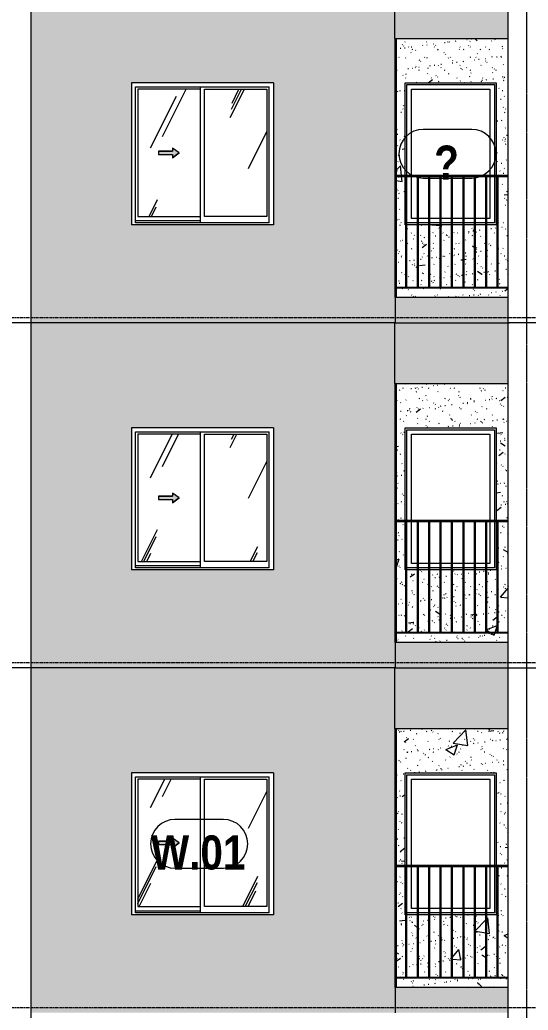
# Model space of a CAD drawing. Header units: millimetres. Extents: x -134153 to 99383, y -5233 to 35400.
# Drawn here: x -65953 to -60940, y 15775 to 25535 of the extents above; entities that cross this region are included whole.
import ezdxf

# ---------------------------------------------------------------- set-up
doc = ezdxf.new("R2010")
doc.units = ezdxf.units.MM
for name, pattern in [('1 NÉT CALL OUT', [6, 3, -3]), ('Centre', [31.75, 6.35, -4.7625, 15.875, -4.7625]), ('Grid Line', [22.225, 12.7, -3.175, 3.175, -3.175])]:
    doc.linetypes.add(name, pattern=pattern)
for name, color, linetype, lineweight in [('0-1', 7, 'Continuous', 5), ('A-DETL-GENF', 92, 'Continuous', 9), ('A-DETL-GENF-1', 92, '1 NÉT CALL OUT', 9), ('A-FLOR-HRAL-1', 253, 'Continuous', 9), ('A-FLOR-LEVL-2', 51, 'Centre', 9), ('A-GLAZ', 151, 'Continuous', 9), ('A-GLAZ-1', 253, 'Continuous', 9), ('A-GLAZ-2', 7, 'Continuous', 9), ('A-GLAZ-3', 7, '1 NÉT CALL OUT', 9), ('A-GLAZ-IDEN', 152, 'Continuous', 9), ('A-WALL', 113, 'Continuous', 9), ('A-WALL-PATT-1', 9, 'Continuous', 9), ('A-WALL-PATT-2', 111, 'Continuous', 5), ('I-WALL', 2, 'Continuous', 9), ('I-WALL-1', 7, 'Continuous', 9), ('S-GRID-1', 1, 'Grid Line', 9)]:
    doc.layers.add(name, color=color, linetype=linetype, lineweight=lineweight)
doc.styles.add('Arial_B_1', font='arialbd_0.ttf', dxfattribs={"width": 0.85, "height": 336})
pattern_1 = [(50, (-81864.4, 1200), (1165.978, -102.01), [121.92, -1341.12]), (355, (-81864.4, 1200), (-225.554, 1222.763), [97.536, -1072.896]), (100.451, (-81767.3, 1191.5), (940.433, 1120.746), [103.616, -1139.776]), (46.184, (-81864.4, 1525.1), (1734.906, -269.074), [182.88, -2011.68]), (96.636, (-81719.9, 1502.7), (1519.38, 1583.54), [155.42, -1709.665]), (351.184, (-81864.4, 1525.1), (1519.39, 1583.52), [146.3, -1609.34]), (21, (-81701.9, 1443.8), (970.332, -654.498), [121.92, -1341.12]), (326, (-81701.9, 1443.8), (395.533, 1178.804), [97.536, -1072.896]), (71.451, (-81621, 1389.3), (1365.87, 524.296), [103.616, -1139.776]), (37.5, (-81864.44, 1200), (19.767, 541.1527), [53.645, -1006.246, 53.645, -1035.507, -1076.96]), (37.5, (-81864.44, 1200), (19.767, 541.1527), [-2149.043, 53.645, -1023.315]), (7.5, (-81864.44, 1200), (427.646, 641.156), [53.645, -567.334, 53.645, -981.862, -410.464]), (7.5, (-81864.44, 1200), (427.646, 641.156), [-1656.486, 53.645, -356.82]), (327.5, (-82226.95, 1200), (867.782, -36.665), [53.645, -352.755, 53.645, -1214.323, -1682.496]), (327.5, (-82226.95, 1200), (867.782, -36.665), [-1674.368, 53.645, -1628.85]), (317.5, (-82389.5, 1200), (948.028, 162.73), [53.645, -474.675, 53.645, -788.416, -1194.816]), (317.5, (-82389.5, 1200), (948.028, 162.73), [-1370.38, 53.645, -1141.17])]
pattern_2 = [(37.5, (-81864.44, 1200), (-5.1206, 156.61216), [5.364, -118.181, 5.364, -132.812, -132.08]), (37.5, (-81864.44, 1200), (-5.1206, 156.61216), [-261.722, 5.364, -126.716]), (7.5, (-81864.44, 1200), (143.847, 229.3842), [5.364, -61.285, 5.364, -105.989, -42.672]), (7.5, (-81864.44, 1200), (143.847, 229.3842), [-178.003, 5.364, -37.308]), (327.5, (-81964.42, 1200), (253.1176, 0.4601), [5.364, -35.276, 5.364, -140.94, -191.008]), (327.5, (-81964.42, 1200), (253.1176, 0.4601), [-186.944, 5.364, -185.644]), (317.5, (-81964.42, 1200), (244.3381, 71.3376), [5.364, -14.956, 5.364, -90.546, -109.728]), (317.5, (-81964.42, 1200), (244.3381, 71.3376), [-116.23, 5.364, -104.364])]
pattern_3 = [(63.435, (-79954.8, 1311.3), (-0.002, 1625.6), [567.96, -3066.99]), (63.435, (-81580.4, 1311.3), (-0.002, 1625.6), [567.96, -3066.99]), (63.435, (-79176.65, 1625.35), (-0.002, 1625.6), [567.96, -3066.99]), (63.435, (-80802.25, 1625.35), (-0.002, 1625.6), [567.96, -3066.99]), (63.435, (-79294.4, 1514.5), (-0.002, 1625.6), [567.96, -3066.99]), (63.435, (-80920, 1514.5), (-0.002, 1625.6), [567.96, -3066.99]), (63.435, (-79414.5, 2149.4), (-0.002, 1625.6), [276.055, -3358.9]), (63.435, (-81040.1, 2149.4), (-0.002, 1625.6), [276.055, -3358.9]), (63.435, (-79493, 2051.15), (-0.002, 1625.6), [567.96, -3066.99]), (63.435, (-81118.6, 2051.15), (-0.002, 1625.6), [567.96, -3066.99]), (63.435, (-79479.15, 2121.7), (-0.002, 1625.6), [567.96, -3066.99]), (63.435, (-81104.76, 2121.7), (-0.002, 1625.6), [567.96, -3066.99]), (63.435, (-80135, 1812.2), (-0.002, 1625.6), [567.96, -3066.99]), (63.435, (-81760.6, 1812.2), (-0.002, 1625.6), [567.96, -3066.99]), (63.435, (-80121.15, 1895.35), (-0.002, 1625.6), [567.96, -3066.99]), (63.435, (-81746.75, 1895.35), (-0.002, 1625.6), [567.96, -3066.99]), (63.435, (-80117.4, 1955.3), (-0.002, 1625.6), [567.96, -3066.99]), (63.435, (-81743, 1955.3), (-0.002, 1625.6), [567.96, -3066.99])]

# ---------------------------------------------------------------- blocks, each defined once
blk = doc.blocks.new('M_Fixed - 900 x 1400-901191-TKCS_MẶT ĐỨNG HƯỚNG BẮC')
at = {"layer": 'A-GLAZ-2'}
for p, q in [((-62135.6, 7896), (-61273.6, 7896)), ((-62135.6, 7000), (-62135.6, 7896)), ((-62091.6, 7852), (-61317.6, 7852)), ((-62091.6, 7000), (-62091.6, 7852)), ((-61317.6, 7852), (-61317.6, 7000)), ((-61273.6, 7896), (-61273.6, 7000)), ((-62091.6, 6578), (-62091.6, 6990)), ((-61317.6, 6990), (-61317.6, 6578)), ((-61273.6, 6990), (-61273.6, 6534)), ((-62032.6, 6578), (-62091.6, 6578)), ((-61920.1, 6578), (-62022.6, 6578)), ((-61807.6, 6578), (-61910.1, 6578)), ((-61695.1, 6578), (-61797.6, 6578)), ((-61582.6, 6578), (-61685.1, 6578)), ((-61470.1, 6578), (-61572.6, 6578)), ((-61357.6, 6578), (-61460.1, 6578)), ((-61317.6, 6578), (-61347.6, 6578)), ((-62032.6, 6534), (-62135.1, 6534)), ((-61920.1, 6534), (-62022.6, 6534)), ((-61807.6, 6534), (-61910.1, 6534)), ((-61695.1, 6534), (-61797.6, 6534)), ((-61582.6, 6534), (-61685.1, 6534)), ((-61470.1, 6534), (-61572.6, 6534)), ((-61357.6, 6534), (-61460.1, 6534)), ((-61273.6, 6534), (-61347.6, 6534))]:
    blk.add_line(p, q, dxfattribs=at)
blk = doc.blocks.new('Railing - 10mm-901206-TKCS_MẶT ĐỨNG HƯỚNG BẮC')
at = {"layer": 'A-FLOR-HRAL-1'}
for p, q in [((-62145.064287, 5900), (-62145.064287, 6990)), ((-62135.064287, 5900), (-62135.064287, 6990))]:
    blk.add_line(p, q, dxfattribs=at)
blk = doc.blocks.new('Railing - 50 x 10mm-901205-TKCS_MẶT ĐỨNG HƯỚNG BẮC')
at = {"layer": 'A-FLOR-HRAL-1'}
for p in [(-62252.564287, 6990), (-62247.564287, 5800)]:
    blk.add_line(p, (-62247.564287, 6990), dxfattribs=at)
blk = doc.blocks.new('Railing - Railing-883269-TKCS_MẶT ĐỨNG HƯỚNG BẮC')
at = {"layer": 'A-FLOR-HRAL-1'}
for p, q in [((-62252.564287, 5900), (-61137.564287, 5900)), ((-61137.564287, 5890), (-62252.564287, 5890))]:
    blk.add_line(p, q, dxfattribs=at)
for name, p in [('Railing - 50 x 10mm-901205-TKCS_MẶT ĐỨNG HƯỚNG BẮC', (0, 0)), ('Railing - 10mm-901206-TKCS_MẶT ĐỨNG HƯỚNG BẮC', (0, 0)), ('Railing - 10mm-901206-TKCS_MẶT ĐỨNG HƯỚNG BẮC', (112.5, 0)), ('Railing - 10mm-901206-TKCS_MẶT ĐỨNG HƯỚNG BẮC', (225, 0)), ('Railing - 10mm-901206-TKCS_MẶT ĐỨNG HƯỚNG BẮC', (337.5, 0)), ('Railing - 10mm-901206-TKCS_MẶT ĐỨNG HƯỚNG BẮC', (450, 0)), ('Railing - 10mm-901206-TKCS_MẶT ĐỨNG HƯỚNG BẮC', (562.5, 0)), ('Railing - 10mm-901206-TKCS_MẶT ĐỨNG HƯỚNG BẮC', (675, 0)), ('Railing - 10mm-901206-TKCS_MẶT ĐỨNG HƯỚNG BẮC', (787.5, 0)), ('Railing - 10mm-901206-TKCS_MẶT ĐỨNG HƯỚNG BẮC', (900, 0))]:
    blk.add_blockref(name, p)
blk = doc.blocks.new('Top Rail Type - Top Rail_Internal_-883270-TKCS_MẶT ĐỨNG HƯỚNG BẮC')
at = {"layer": 'A-FLOR-HRAL-1'}
for p, q in [((-61137.564287, 7000), (-62252.564287, 7000)), ((-62252.564287, 6990), (-61137.564287, 6990))]:
    blk.add_line(p, q, dxfattribs=at)
blk = doc.blocks.new('NCV_TKTC_TANG 6 - 8_rvt-1-TKCS_MẶT ĐỨNG HƯỚNG BẮC')
at = {"layer": 'A-WALL-PATT-1'}
h = blk.add_hatch(dxfattribs=at)
h.set_pattern_fill('FP_2', color=256, style=0, pattern_type=2)
h.set_pattern_definition(pattern_1)
h.paths.add_polyline_path([(-62242.6, 22800), (-61137.6, 22800), (-61137.6, 22890), (-62242.6, 22890)])
h.paths.add_polyline_path([(-61910.1, 22900), (-61807.6, 22900), (-61807.6, 23515), (-61910.1, 23515), (-61910.1, 23076.6)])
h.paths.add_polyline_path([(-61797.6, 22900), (-61695.1, 22900), (-61695.1, 23515), (-61797.6, 23515), (-61797.6, 23076.6)])
h.paths.add_polyline_path([(-61685.1, 22900), (-61582.6, 22900), (-61582.6, 23515), (-61685.1, 23515), (-61685.1, 23076.6)])
h.paths.add_polyline_path([(-61572.6, 22900), (-61470.1, 22900), (-61470.1, 23515), (-61572.6, 23515), (-61572.6, 23054)])
h.paths.add_polyline_path([(-61460.1, 22900), (-61357.6, 22900), (-61357.6, 23515), (-61460.1, 23515), (-61460.1, 22964.9)])
h.paths.add_polyline_path([(-62145.1, 22900), (-62145.1, 23515), (-62154.6, 23515), (-62154.6, 23990), (-62242.6, 23990), (-62242.6, 22900)])
h.paths.add_polyline_path([(-62135.1, 22900), (-62032.6, 22900), (-62032.6, 23515), (-62135.1, 23515), (-62135.1, 23076.6)])
h.paths.add_polyline_path([(-62022.6, 22900), (-61920.1, 22900), (-61920.1, 23515), (-62022.6, 23515), (-62022.6, 23076.6)])
h.paths.add_polyline_path([(-61347.6, 22900), (-61245.1, 22900), (-61245.1, 23990), (-61254.6, 23990), (-61254.6, 23515), (-61347.6, 23515), (-61347.6, 23076.6)])
h.paths.add_polyline_path([(-61235.1, 22900), (-61137.6, 22900), (-61137.6, 23990), (-61235.1, 23990), (-61235.1, 23076.6)])
h.paths.add_polyline_path([(-62242.6, 24000), (-62154.6, 24000), (-62154.6, 24915), (-61254.6, 24915), (-61254.6, 24000), (-61137.6, 24000), (-61137.6, 25350), (-62242.6, 25350), (-62242.6, 24506.7)])
h = blk.add_hatch(dxfattribs=at)
h.set_pattern_fill('FP_3', color=256, style=0, pattern_type=2)
h.set_pattern_definition(pattern_2)
h.paths.add_polyline_path([(-62242.6, 22800), (-61137.6, 22800), (-61137.6, 22890), (-62242.6, 22890)])
h.paths.add_polyline_path([(-61910.1, 22900), (-61807.6, 22900), (-61807.6, 23515), (-61910.1, 23515), (-61910.1, 23076.6)])
h.paths.add_polyline_path([(-61797.6, 22900), (-61695.1, 22900), (-61695.1, 23515), (-61797.6, 23515), (-61797.6, 23076.6)])
h.paths.add_polyline_path([(-61685.1, 22900), (-61582.6, 22900), (-61582.6, 23515), (-61685.1, 23515), (-61685.1, 23076.6)])
h.paths.add_polyline_path([(-61572.6, 22900), (-61470.1, 22900), (-61470.1, 23515), (-61572.6, 23515), (-61572.6, 23054)])
h.paths.add_polyline_path([(-61460.1, 22900), (-61357.6, 22900), (-61357.6, 23515), (-61460.1, 23515), (-61460.1, 22964.9)])
h.paths.add_polyline_path([(-62145.1, 22900), (-62145.1, 23515), (-62154.6, 23515), (-62154.6, 23990), (-62242.6, 23990), (-62242.6, 22900)])
h.paths.add_polyline_path([(-62135.1, 22900), (-62032.6, 22900), (-62032.6, 23515), (-62135.1, 23515), (-62135.1, 23076.6)])
h.paths.add_polyline_path([(-62022.6, 22900), (-61920.1, 22900), (-61920.1, 23515), (-62022.6, 23515), (-62022.6, 23076.6)])
h.paths.add_polyline_path([(-61347.6, 22900), (-61245.1, 22900), (-61245.1, 23990), (-61254.6, 23990), (-61254.6, 23515), (-61347.6, 23515), (-61347.6, 23076.6)])
h.paths.add_polyline_path([(-61235.1, 22900), (-61137.6, 22900), (-61137.6, 23990), (-61235.1, 23990), (-61235.1, 23076.6)])
h.paths.add_polyline_path([(-62242.6, 24000), (-62154.6, 24000), (-62154.6, 24915), (-61254.6, 24915), (-61254.6, 24000), (-61137.6, 24000), (-61137.6, 25350), (-62242.6, 25350), (-62242.6, 24506.7)])
at = {"layer": 'I-WALL-1'}
for p, q in [((-62242.6, 25350), (-62242.6, 24000)), ((-62154.6, 24000), (-62154.6, 24915)), ((-62154.6, 24915), (-61254.6, 24915)), ((-61254.6, 24915), (-61254.6, 24000)), ((-62242.6, 23990), (-62242.6, 22900)), ((-62154.6, 23515), (-62154.6, 23990)), ((-61254.6, 23990), (-61254.6, 23515)), ((-62145.1, 23515), (-62154.6, 23515)), ((-62032.6, 23515), (-62135.1, 23515)), ((-61920.1, 23515), (-62022.6, 23515)), ((-61807.6, 23515), (-61910.1, 23515)), ((-61695.1, 23515), (-61797.6, 23515)), ((-61582.6, 23515), (-61685.1, 23515)), ((-61470.1, 23515), (-61572.6, 23515)), ((-61357.6, 23515), (-61460.1, 23515)), ((-61254.6, 23515), (-61347.6, 23515)), ((-62242.6, 22890), (-62242.6, 22800))]:
    blk.add_line(p, q, dxfattribs=at)
at = {"layer": 'A-FLOR-HRAL-1'}
for name in ['Top Rail Type - Top Rail_Internal_-883270-TKCS_MẶT ĐỨNG HƯỚNG BẮC', 'Railing - Railing-883269-TKCS_MẶT ĐỨNG HƯỚNG BẮC']:
    blk.add_blockref(name, (0, 17000), dxfattribs=at)
at = {"layer": 'A-GLAZ-1'}
blk.add_blockref('M_Fixed - 900 x 1400-901191-TKCS_MẶT ĐỨNG HƯỚNG BẮC', (0, 17000), dxfattribs=at)
blk = doc.blocks.new('NCV_TKTC_TANG 6 - 8_rvt-3-TKCS_MẶT ĐỨNG HƯỚNG BẮC')
at = {"layer": 'A-WALL-PATT-1'}
h = blk.add_hatch(dxfattribs=at)
h.set_pattern_fill('FP_2', color=256, style=0, pattern_type=2)
h.set_pattern_definition(pattern_1)
h.paths.add_polyline_path([(-61251.9, 19400), (-61137.6, 19400), (-61137.6, 19490), (-62242.6, 19490), (-62242.6, 19400), (-61550.7, 19400)])
h.paths.add_polyline_path([(-61695.1, 19500), (-61695.1, 20115), (-61797.6, 20115), (-61797.6, 19500)])
h.paths.add_polyline_path([(-61807.6, 19500), (-61807.6, 20115), (-61910.1, 20115), (-61910.1, 19500)])
h.paths.add_polyline_path([(-61572.6, 19500), (-61470.1, 19500), (-61470.1, 20115), (-61572.6, 20115), (-61572.6, 19654)])
h.paths.add_polyline_path([(-61920.1, 19500), (-61920.1, 20115), (-62022.6, 20115), (-62022.6, 19500)])
h.paths.add_polyline_path([(-62032.6, 19500), (-62032.6, 20115), (-62135.1, 20115), (-62135.1, 19500)])
h.paths.add_polyline_path([(-61460.1, 19500), (-61357.6, 19500), (-61357.6, 20115), (-61460.1, 20115), (-61460.1, 19564.9)])
h.paths.add_polyline_path([(-61582.6, 19500), (-61582.6, 20115), (-61685.1, 20115), (-61685.1, 19500)])
h.paths.add_polyline_path([(-62145.1, 19500), (-62145.1, 20115), (-62154.6, 20115), (-62154.6, 20590), (-62242.6, 20590), (-62242.6, 19500)])
h.paths.add_polyline_path([(-61347.6, 19500), (-61245.1, 19500), (-61245.1, 20590), (-61254.6, 20590), (-61254.6, 20115), (-61347.6, 20115), (-61347.6, 19764.6)])
h.paths.add_polyline_path([(-61235.1, 19500), (-61137.6, 19500), (-61137.6, 20590), (-61235.1, 20590), (-61235.1, 19764.6)])
h.paths.add_polyline_path([(-61177, 20600), (-61137.6, 20600), (-61137.6, 21950), (-62242.6, 21950), (-62242.6, 20600), (-62154.6, 20600), (-62154.6, 21515), (-61254.6, 21515), (-61254.6, 20600)])
h = blk.add_hatch(dxfattribs=at)
h.set_pattern_fill('FP_3', color=256, style=0, pattern_type=2)
h.set_pattern_definition(pattern_2)
h.paths.add_polyline_path([(-61251.9, 19400), (-61137.6, 19400), (-61137.6, 19490), (-62242.6, 19490), (-62242.6, 19400), (-61550.7, 19400)])
h.paths.add_polyline_path([(-61695.1, 19500), (-61695.1, 20115), (-61797.6, 20115), (-61797.6, 19500)])
h.paths.add_polyline_path([(-61807.6, 19500), (-61807.6, 20115), (-61910.1, 20115), (-61910.1, 19500)])
h.paths.add_polyline_path([(-61572.6, 19500), (-61470.1, 19500), (-61470.1, 20115), (-61572.6, 20115), (-61572.6, 19654)])
h.paths.add_polyline_path([(-61920.1, 19500), (-61920.1, 20115), (-62022.6, 20115), (-62022.6, 19500)])
h.paths.add_polyline_path([(-62032.6, 19500), (-62032.6, 20115), (-62135.1, 20115), (-62135.1, 19500)])
h.paths.add_polyline_path([(-61460.1, 19500), (-61357.6, 19500), (-61357.6, 20115), (-61460.1, 20115), (-61460.1, 19564.9)])
h.paths.add_polyline_path([(-61582.6, 19500), (-61582.6, 20115), (-61685.1, 20115), (-61685.1, 19500)])
h.paths.add_polyline_path([(-62145.1, 19500), (-62145.1, 20115), (-62154.6, 20115), (-62154.6, 20590), (-62242.6, 20590), (-62242.6, 19500)])
h.paths.add_polyline_path([(-61347.6, 19500), (-61245.1, 19500), (-61245.1, 20590), (-61254.6, 20590), (-61254.6, 20115), (-61347.6, 20115), (-61347.6, 19764.6)])
h.paths.add_polyline_path([(-61235.1, 19500), (-61137.6, 19500), (-61137.6, 20590), (-61235.1, 20590), (-61235.1, 19764.6)])
h.paths.add_polyline_path([(-61177, 20600), (-61137.6, 20600), (-61137.6, 21950), (-62242.6, 21950), (-62242.6, 20600), (-62154.6, 20600), (-62154.6, 21515), (-61254.6, 21515), (-61254.6, 20600)])
at = {"layer": 'I-WALL-1'}
for p, q in [((-62242.6, 21950), (-62242.6, 20600)), ((-62154.6, 20600), (-62154.6, 21515)), ((-62154.6, 21515), (-61254.6, 21515)), ((-61254.6, 21515), (-61254.6, 20600)), ((-62242.6, 20590), (-62242.6, 19500)), ((-62154.6, 20115), (-62154.6, 20590)), ((-61254.6, 20590), (-61254.6, 20115)), ((-62145.1, 20115), (-62154.6, 20115)), ((-62032.6, 20115), (-62135.1, 20115)), ((-61920.1, 20115), (-62022.6, 20115)), ((-61807.6, 20115), (-61910.1, 20115)), ((-61695.1, 20115), (-61797.6, 20115)), ((-61582.6, 20115), (-61685.1, 20115)), ((-61470.1, 20115), (-61572.6, 20115)), ((-61357.6, 20115), (-61460.1, 20115)), ((-61254.6, 20115), (-61347.6, 20115)), ((-62242.6, 19490), (-62242.6, 19400))]:
    blk.add_line(p, q, dxfattribs=at)
at = {"layer": 'A-FLOR-HRAL-1'}
for name in ['Top Rail Type - Top Rail_Internal_-883270-TKCS_MẶT ĐỨNG HƯỚNG BẮC', 'Railing - Railing-883269-TKCS_MẶT ĐỨNG HƯỚNG BẮC']:
    blk.add_blockref(name, (0, 13600), dxfattribs=at)
at = {"layer": 'A-GLAZ-1'}
blk.add_blockref('M_Fixed - 900 x 1400-901191-TKCS_MẶT ĐỨNG HƯỚNG BẮC', (0, 13600), dxfattribs=at)
blk = doc.blocks.new('Railing - Railing-991078-TKCS_MẶT ĐỨNG HƯỚNG BẮC')
at = {"layer": 'A-FLOR-HRAL-1'}
for p, q in [((-62252.564287, 16100), (-61137.564287, 16100)), ((-61137.564287, 16090), (-62252.564287, 16090))]:
    blk.add_line(p, q, dxfattribs=at)
for name, p in [('Railing - 50 x 10mm-901205-TKCS_MẶT ĐỨNG HƯỚNG BẮC', (0, 10200)), ('Railing - 10mm-901206-TKCS_MẶT ĐỨNG HƯỚNG BẮC', (0, 10200)), ('Railing - 10mm-901206-TKCS_MẶT ĐỨNG HƯỚNG BẮC', (112.5, 10200)), ('Railing - 10mm-901206-TKCS_MẶT ĐỨNG HƯỚNG BẮC', (225, 10200)), ('Railing - 10mm-901206-TKCS_MẶT ĐỨNG HƯỚNG BẮC', (337.5, 10200)), ('Railing - 10mm-901206-TKCS_MẶT ĐỨNG HƯỚNG BẮC', (450, 10200)), ('Railing - 10mm-901206-TKCS_MẶT ĐỨNG HƯỚNG BẮC', (562.5, 10200)), ('Railing - 10mm-901206-TKCS_MẶT ĐỨNG HƯỚNG BẮC', (675, 10200)), ('Railing - 10mm-901206-TKCS_MẶT ĐỨNG HƯỚNG BẮC', (787.5, 10200)), ('Railing - 10mm-901206-TKCS_MẶT ĐỨNG HƯỚNG BẮC', (900, 10200))]:
    blk.add_blockref(name, p)
blk = doc.blocks.new('Top Rail Type - Top Rail_Internal_-991079-TKCS_MẶT ĐỨNG HƯỚNG BẮC')
at = {"layer": 'A-FLOR-HRAL-1'}
for p, q in [((-61137.564287, 17200), (-62252.564287, 17200)), ((-62252.564287, 17190), (-61137.564287, 17190))]:
    blk.add_line(p, q, dxfattribs=at)
blk = doc.blocks.new('NCV_TKTC_TANG 5_rvt-1-TKCS_MẶT ĐỨNG HƯỚNG BẮC')
at = {"layer": 'A-WALL-PATT-1'}
h = blk.add_hatch(dxfattribs=at)
h.set_pattern_fill('FP_2', color=256, style=0, pattern_type=2)
h.set_pattern_definition(pattern_1)
h.paths.add_polyline_path([(-62242.6, 16000), (-61137.6, 16000), (-61137.6, 16090), (-62242.6, 16090)])
h.paths.add_polyline_path([(-61910.1, 16100), (-61807.6, 16100), (-61807.6, 16715), (-61910.1, 16715), (-61910.1, 16452.7)])
h.paths.add_polyline_path([(-61797.6, 16100), (-61695.1, 16100), (-61695.1, 16715), (-61797.6, 16715), (-61797.6, 16432.2)])
h.paths.add_polyline_path([(-62022.6, 16100), (-61920.1, 16100), (-61920.1, 16715), (-62022.6, 16715), (-62022.6, 16452.7)])
h.paths.add_polyline_path([(-62242.6, 16100), (-62145.1, 16100), (-62145.1, 16715), (-62154.6, 16715), (-62154.6, 17190), (-62242.6, 17190), (-62242.6, 16452.7)])
h.paths.add_polyline_path([(-62032.6, 16100), (-62032.6, 16715), (-62135.1, 16715), (-62135.1, 16100)])
h.paths.add_polyline_path([(-61685.1, 16100), (-61582.6, 16100), (-61582.6, 16715), (-61685.1, 16715), (-61685.1, 16343.1)])
h.paths.add_polyline_path([(-61572.6, 16100), (-61470.1, 16100), (-61470.1, 16715), (-61572.6, 16715), (-61572.6, 16254)])
h.paths.add_polyline_path([(-61460.1, 16100), (-61357.6, 16100), (-61357.6, 16715), (-61460.1, 16715), (-61460.1, 16164.9)])
h.paths.add_polyline_path([(-61137.6, 16100), (-61137.6, 17190), (-61235.1, 17190), (-61235.1, 16100)])
h.paths.add_polyline_path([(-61347.6, 16100), (-61245.1, 16100), (-61245.1, 17190), (-61254.6, 17190), (-61254.6, 16715), (-61347.6, 16715), (-61347.6, 16452.7)])
h.paths.add_polyline_path([(-62154.6, 17200), (-62154.6, 18115), (-61254.6, 18115), (-61254.6, 17200), (-61137.6, 17200), (-61137.6, 18550), (-62242.6, 18550), (-62242.6, 17200)])
h = blk.add_hatch(dxfattribs=at)
h.set_pattern_fill('FP_3', color=256, style=0, pattern_type=2)
h.set_pattern_definition(pattern_2)
h.paths.add_polyline_path([(-62242.6, 16000), (-61137.6, 16000), (-61137.6, 16090), (-62242.6, 16090)])
h.paths.add_polyline_path([(-61910.1, 16100), (-61807.6, 16100), (-61807.6, 16715), (-61910.1, 16715), (-61910.1, 16452.7)])
h.paths.add_polyline_path([(-61797.6, 16100), (-61695.1, 16100), (-61695.1, 16715), (-61797.6, 16715), (-61797.6, 16432.2)])
h.paths.add_polyline_path([(-62022.6, 16100), (-61920.1, 16100), (-61920.1, 16715), (-62022.6, 16715), (-62022.6, 16452.7)])
h.paths.add_polyline_path([(-62242.6, 16100), (-62145.1, 16100), (-62145.1, 16715), (-62154.6, 16715), (-62154.6, 17190), (-62242.6, 17190), (-62242.6, 16452.7)])
h.paths.add_polyline_path([(-62032.6, 16100), (-62032.6, 16715), (-62135.1, 16715), (-62135.1, 16100)])
h.paths.add_polyline_path([(-61685.1, 16100), (-61582.6, 16100), (-61582.6, 16715), (-61685.1, 16715), (-61685.1, 16343.1)])
h.paths.add_polyline_path([(-61572.6, 16100), (-61470.1, 16100), (-61470.1, 16715), (-61572.6, 16715), (-61572.6, 16254)])
h.paths.add_polyline_path([(-61460.1, 16100), (-61357.6, 16100), (-61357.6, 16715), (-61460.1, 16715), (-61460.1, 16164.9)])
h.paths.add_polyline_path([(-61137.6, 16100), (-61137.6, 17190), (-61235.1, 17190), (-61235.1, 16100)])
h.paths.add_polyline_path([(-61347.6, 16100), (-61245.1, 16100), (-61245.1, 17190), (-61254.6, 17190), (-61254.6, 16715), (-61347.6, 16715), (-61347.6, 16452.7)])
h.paths.add_polyline_path([(-62154.6, 17200), (-62154.6, 18115), (-61254.6, 18115), (-61254.6, 17200), (-61137.6, 17200), (-61137.6, 18550), (-62242.6, 18550), (-62242.6, 17200)])
at = {"layer": 'I-WALL-1'}
for p, q in [((-62242.6, 18550), (-62242.6, 17200)), ((-62154.6, 17200), (-62154.6, 18115)), ((-62154.6, 18115), (-61254.6, 18115)), ((-61254.6, 18115), (-61254.6, 17200)), ((-62242.6, 17190), (-62242.6, 16100)), ((-62154.6, 16715), (-62154.6, 17190)), ((-61254.6, 17190), (-61254.6, 16715)), ((-62145.1, 16715), (-62154.6, 16715)), ((-62032.6, 16715), (-62135.1, 16715)), ((-61920.1, 16715), (-62022.6, 16715)), ((-61807.6, 16715), (-61910.1, 16715)), ((-61695.1, 16715), (-61797.6, 16715)), ((-61582.6, 16715), (-61685.1, 16715)), ((-61470.1, 16715), (-61572.6, 16715)), ((-61357.6, 16715), (-61460.1, 16715)), ((-61254.6, 16715), (-61347.6, 16715)), ((-62242.6, 16090), (-62242.6, 16000))]:
    blk.add_line(p, q, dxfattribs=at)
at = {"layer": 'A-FLOR-HRAL-1'}
for name in ['Top Rail Type - Top Rail_Internal_-991079-TKCS_MẶT ĐỨNG HƯỚNG BẮC', 'Railing - Railing-991078-TKCS_MẶT ĐỨNG HƯỚNG BẮC']:
    blk.add_blockref(name, (0, 0), dxfattribs=at)
at = {"layer": 'A-GLAZ-1'}
blk.add_blockref('M_Fixed - 900 x 1400-901191-TKCS_MẶT ĐỨNG HƯỚNG BẮC', (0, 10200), dxfattribs=at)
blk = doc.blocks.new('1_FAMILY RVT - W01-WxH 1400x1400xmm-V111-TKCS_MẶT ĐỨNG HƯỚNG BẮC')
at = {"layer": 'A-DETL-GENF-1'}
blk.add_hatch(color=256, dxfattribs=at).paths.add_polyline_path([(-64448.1, 17376.5), (-64380.3, 17423.9), (-64448.1, 17471.4), (-64448.1, 17440.9), (-64583.5, 17440.9), (-64583.5, 17407), (-64448.1, 17407)])
at = {"layer": 'A-GLAZ'}
h = blk.add_hatch(dxfattribs=at)
h.set_pattern_fill('FP_1', color=256, style=0, pattern_type=2)
h.set_pattern_definition(pattern_3)
h.paths.add_polyline_path([(-64789.1, 16797), (-64174.8, 16797), (-64174.8, 18050.9), (-64789.1, 18050.9), (-64789.1, 17411.2)])
h.paths.add_polyline_path([(-64448.1, 17376.5), (-64448.1, 17407), (-64583.5, 17407), (-64583.5, 17440.9), (-64448.1, 17440.9), (-64448.1, 17471.4), (-64380.3, 17423.9), (-64404.5, 17407)])
h = blk.add_hatch(dxfattribs=at)
h.set_pattern_fill('FP_1', color=256, style=0, pattern_type=2)
h.set_pattern_definition(pattern_3)
h.paths.add_polyline_path([(-63516.1, 16797), (-63516.1, 18050.9), (-64130.3, 18050.9), (-64130.3, 16797)])
at = {"layer": 'A-DETL-GENF'}
for p, q in [((-64448.1, 17471.4), (-64448.1, 17440.9)), ((-64380.3, 17423.9), (-64448.1, 17471.4)), ((-64380.3, 17423.9), (-64448.1, 17471.4)), ((-64448.1, 17471.4), (-64448.1, 17440.9)), ((-64583.5, 17440.9), (-64583.5, 17407)), ((-64583.5, 17440.9), (-64448.1, 17440.9)), ((-64448.1, 17440.9), (-64583.5, 17440.9)), ((-64583.5, 17440.9), (-64583.5, 17407)), ((-64583.5, 17407), (-64448.1, 17407)), ((-64583.5, 17407), (-64448.1, 17407)), ((-64380.3, 17423.9), (-64448.1, 17376.5)), ((-64448.1, 17376.5), (-64380.3, 17423.9)), ((-64448.1, 17407), (-64448.1, 17376.5)), ((-64448.1, 17407), (-64448.1, 17376.5))]:
    blk.add_line(p, q, dxfattribs=at)
at = {"layer": 'A-GLAZ'}
for p, q in [((-63452.6, 18114.4), (-64852.6, 18114.4)), ((-64852.6, 18114.4), (-64852.6, 16714.4)), ((-64811.6, 18073.5), (-63493.5, 18073.5)), ((-64811.6, 16733.5), (-64811.6, 18073.5)), ((-64174.8, 18073.5), (-64174.8, 16733.5)), ((-63493.5, 16733.5), (-63493.5, 18073.5)), ((-63452.6, 18114.4), (-63452.6, 16714.4)), ((-64789.1, 18050.9), (-64789.1, 16797)), ((-64174.8, 18050.9), (-64789.1, 18050.9)), ((-64130.3, 16797), (-64130.3, 18050.9)), ((-64130.3, 18050.9), (-63516.1, 18050.9)), ((-63516.1, 18050.9), (-63516.1, 16797)), ((-64789.1, 16797), (-64174.8, 16797)), ((-63516.1, 16797), (-64130.3, 16797)), ((-63452.6, 16714.4), (-64852.6, 16714.4)), ((-64174.8, 16752.5), (-64811.6, 16752.5)), ((-64174.8, 16752.5), (-64811.6, 16752.5)), ((-63493.5, 16733.5), (-64811.6, 16733.5))]:
    blk.add_line(p, q, dxfattribs=at)
blk = doc.blocks.new('1_FAMILY RVT - W01-WxH 1400x1400xmm-V167-TKCS_MẶT ĐỨNG HƯỚNG BẮC')
at = {"layer": 'A-DETL-GENF-1'}
blk.add_hatch(color=256, dxfattribs=at).paths.add_polyline_path([(-64448.1, 20776.5), (-64380.3, 20823.9), (-64448.1, 20871.4), (-64448.1, 20840.9), (-64583.5, 20840.9), (-64583.5, 20807), (-64448.1, 20807)])
at = {"layer": 'A-GLAZ'}
h = blk.add_hatch(dxfattribs=at)
h.set_pattern_fill('FP_1', color=256, style=0, pattern_type=2)
h.set_pattern_definition(pattern_3)
h.paths.add_polyline_path([(-64789.1, 20197), (-64174.8, 20197), (-64174.8, 21450.9), (-64789.1, 21450.9), (-64789.1, 20811.2)])
h.paths.add_polyline_path([(-64448.1, 20776.5), (-64448.1, 20807), (-64583.5, 20807), (-64583.5, 20840.9), (-64448.1, 20840.9), (-64448.1, 20871.4), (-64380.3, 20823.9), (-64404.5, 20807)])
h = blk.add_hatch(dxfattribs=at)
h.set_pattern_fill('FP_1', color=256, style=0, pattern_type=2)
h.set_pattern_definition(pattern_3)
h.paths.add_polyline_path([(-63516.1, 20197), (-63516.1, 21450.9), (-64130.3, 21450.9), (-64130.3, 20197)])
at = {"layer": 'A-DETL-GENF'}
for p, q in [((-64583.5, 20840.9), (-64583.5, 20807)), ((-64583.5, 20840.9), (-64448.1, 20840.9)), ((-64448.1, 20840.9), (-64583.5, 20840.9)), ((-64583.5, 20840.9), (-64583.5, 20807)), ((-64583.5, 20807), (-64448.1, 20807)), ((-64583.5, 20807), (-64448.1, 20807)), ((-64448.1, 20871.4), (-64448.1, 20840.9)), ((-64380.3, 20823.9), (-64448.1, 20871.4)), ((-64380.3, 20823.9), (-64448.1, 20871.4)), ((-64448.1, 20871.4), (-64448.1, 20840.9)), ((-64380.3, 20823.9), (-64448.1, 20776.5)), ((-64448.1, 20776.5), (-64380.3, 20823.9)), ((-64448.1, 20807), (-64448.1, 20776.5)), ((-64448.1, 20807), (-64448.1, 20776.5))]:
    blk.add_line(p, q, dxfattribs=at)
at = {"layer": 'A-GLAZ'}
for p, q in [((-63452.6, 21514.4), (-64852.6, 21514.4)), ((-64852.6, 21514.4), (-64852.6, 20114.4)), ((-64811.6, 21473.5), (-63493.5, 21473.5)), ((-64811.6, 20133.5), (-64811.6, 21473.5)), ((-64174.8, 21473.5), (-64174.8, 20133.5)), ((-63493.5, 20133.5), (-63493.5, 21473.5)), ((-63452.6, 21514.4), (-63452.6, 20114.4)), ((-64789.1, 21450.9), (-64789.1, 20197)), ((-64174.8, 21450.9), (-64789.1, 21450.9)), ((-64130.3, 20197), (-64130.3, 21450.9)), ((-64130.3, 21450.9), (-63516.1, 21450.9)), ((-63516.1, 21450.9), (-63516.1, 20197)), ((-63452.6, 20114.4), (-64852.6, 20114.4)), ((-64174.8, 20152.5), (-64811.6, 20152.5)), ((-64174.8, 20152.5), (-64811.6, 20152.5)), ((-63493.5, 20133.5), (-64811.6, 20133.5)), ((-64789.1, 20197), (-64174.8, 20197)), ((-63516.1, 20197), (-64130.3, 20197))]:
    blk.add_line(p, q, dxfattribs=at)
blk = doc.blocks.new('1_FAMILY RVT - W01-WxH 1400x1400xmm-V191-TKCS_MẶT ĐỨNG HƯỚNG BẮC')
at = {"layer": 'A-DETL-GENF-1'}
blk.add_hatch(color=256, dxfattribs=at).paths.add_polyline_path([(-64448.1, 24176.5), (-64380.3, 24223.9), (-64448.1, 24271.4), (-64448.1, 24240.9), (-64583.5, 24240.9), (-64583.5, 24207), (-64448.1, 24207)])
at = {"layer": 'A-GLAZ'}
h = blk.add_hatch(dxfattribs=at)
h.set_pattern_fill('FP_1', color=256, style=0, pattern_type=2)
h.set_pattern_definition(pattern_3)
h.paths.add_polyline_path([(-64723.8, 23597), (-64174.8, 23597), (-64174.8, 24850.9), (-64789.1, 24850.9), (-64789.1, 23597)])
h.paths.add_polyline_path([(-64448.1, 24176.5), (-64448.1, 24207), (-64583.5, 24207), (-64583.5, 24240.9), (-64448.1, 24240.9), (-64448.1, 24271.4), (-64380.3, 24223.9), (-64404.5, 24207)])
h = blk.add_hatch(dxfattribs=at)
h.set_pattern_fill('FP_1', color=256, style=0, pattern_type=2)
h.set_pattern_definition(pattern_3)
h.paths.add_polyline_path([(-63516.1, 23597), (-63516.1, 24850.9), (-64130.3, 24850.9), (-64130.3, 23597)])
at = {"layer": 'A-DETL-GENF'}
for p, q in [((-64583.5, 24240.9), (-64583.5, 24207)), ((-64583.5, 24240.9), (-64448.1, 24240.9)), ((-64448.1, 24240.9), (-64583.5, 24240.9)), ((-64583.5, 24240.9), (-64583.5, 24207)), ((-64583.5, 24207), (-64448.1, 24207)), ((-64583.5, 24207), (-64448.1, 24207)), ((-64448.1, 24271.4), (-64448.1, 24240.9)), ((-64380.3, 24223.9), (-64448.1, 24271.4)), ((-64380.3, 24223.9), (-64448.1, 24271.4)), ((-64448.1, 24271.4), (-64448.1, 24240.9)), ((-64380.3, 24223.9), (-64448.1, 24176.5)), ((-64448.1, 24176.5), (-64380.3, 24223.9)), ((-64448.1, 24207), (-64448.1, 24176.5)), ((-64448.1, 24207), (-64448.1, 24176.5))]:
    blk.add_line(p, q, dxfattribs=at)
at = {"layer": 'A-GLAZ'}
for p, q in [((-63452.6, 24914.4), (-64852.6, 24914.4)), ((-64852.6, 24914.4), (-64852.6, 23514.4)), ((-63452.6, 24914.4), (-63452.6, 23514.4)), ((-64811.6, 24873.5), (-63493.5, 24873.5)), ((-64811.6, 23533.5), (-64811.6, 24873.5)), ((-64789.1, 24850.9), (-64789.1, 23597)), ((-64174.8, 24850.9), (-64789.1, 24850.9)), ((-64174.8, 24873.5), (-64174.8, 23533.5)), ((-64130.3, 23597), (-64130.3, 24850.9)), ((-64130.3, 24850.9), (-63516.1, 24850.9)), ((-63516.1, 24850.9), (-63516.1, 23597)), ((-63493.5, 23533.5), (-63493.5, 24873.5)), ((-64174.8, 23552.5), (-64811.6, 23552.5)), ((-64174.8, 23552.5), (-64811.6, 23552.5)), ((-63493.5, 23533.5), (-64811.6, 23533.5)), ((-64789.1, 23597), (-64174.8, 23597)), ((-63516.1, 23597), (-64130.3, 23597)), ((-63452.6, 23514.4), (-64852.6, 23514.4))]:
    blk.add_line(p, q, dxfattribs=at)
blk = doc.blocks.new('SSA-WINDOW TAG - 10-2062020-TKCS_MẶT ĐỨNG HƯỚNG BẮC')
at = {"layer": 'A-GLAZ-IDEN'}
for p, q in [((-121345.064287, 10854.4), (-121822.564287, 10854.4)), ((-121822.564287, 10374.4), (-121345.064287, 10374.4))]:
    blk.add_line(p, q, dxfattribs=at)
for centre, start, end in [((-121822.564287, 10614.4), 90, 270), ((-121345.064287, 10614.4), 270, 90)]:
    blk.add_arc(centre, 240, start, end, dxfattribs=at)

msp = doc.modelspace()

# ---------------------------------------------------------------- hatches: boundary and pattern name
at = {"layer": 'A-WALL-PATT-2'}
h = msp.add_hatch(color=256, dxfattribs=at)
h.paths.add_polyline_path([(-63137.3, 22550), (-62252.6, 22550), (-62252.6, 25350), (-62257.6, 25350), (-62257.6, 25950), (-65842.6, 25949.2), (-65842.6, 22550), (-64723.8, 22550)])
h.paths.add_polyline_path([(-64723.8, 23514.4), (-64852.6, 23514.4), (-64852.6, 24914.4), (-63452.6, 24914.4), (-63452.6, 23514.4), (-63493.5, 23514.4)])
for points in [[(-61137.6, 25350), (-61137.6, 25950), (-62257.6, 25950), (-62257.6, 25350), (-61550.7, 25350)], [(-62252.6, 22550), (-61137.6, 22550), (-61137.6, 22800), (-62252.6, 22800)], [(-61550.7, 21950), (-61137.6, 21950), (-61137.6, 22550), (-62257.6, 22550), (-62257.6, 21950), (-62252.6, 21950)], [(-62252.6, 19150), (-61137.6, 19150), (-61137.6, 19400), (-62252.6, 19400)], [(-61137.6, 18550), (-61137.6, 19150), (-62257.6, 19150), (-62257.6, 18550), (-61550.7, 18550)], [(-62252.6, 15750), (-61137.6, 15750), (-61137.6, 16000), (-62252.6, 16000)]]:
    msp.add_hatch(color=256, dxfattribs=at).paths.add_polyline_path(points)
h = msp.add_hatch(color=256, dxfattribs=at)
h.paths.add_polyline_path([(-63452.6, 19150), (-62252.6, 19150), (-62252.6, 21950), (-62257.6, 21950), (-62257.6, 22550), (-65842.6, 22549.2), (-65842.6, 19150), (-63493.5, 19150)])
h.paths.add_polyline_path([(-63493.5, 20114.4), (-64852.6, 20114.4), (-64852.6, 21514.4), (-63452.6, 21514.4), (-63452.6, 20114.4)])
h = msp.add_hatch(color=256, dxfattribs=at)
h.paths.add_polyline_path([(-62257.6, 15750), (-62257.6, 15750), (-62252.6, 15750), (-62252.6, 18550), (-62257.6, 18550), (-62257.6, 19150), (-65842.6, 19149.2), (-65842.6, 15750), (-63137.3, 15750)])
h.paths.add_polyline_path([(-64811.6, 16714.4), (-64852.6, 16714.4), (-64852.6, 18114.4), (-63452.6, 18114.4), (-63452.6, 16714.4), (-64723.8, 16714.4)])

# ---------------------------------------------------------------- linework, layer by layer
at = {"layer": 'A-FLOR-LEVL-2'}
for p, q in [((-134152.6, 22600), (-25724.3, 22600)), ((-134152.6, 19200), (-25724.3, 19200)), ((-134152.6, 15800), (-25724.3, 15800))]:
    msp.add_line(p, q, dxfattribs=at)
at = {"layer": 'A-WALL'}
for p, q in [((-65842.6, 29350), (-65842.6, 22550)), ((-61137.6, 5550), (-61137.6, 29350)), ((-62252.6, 22800), (-62252.6, 25350)), ((-62257.6, 22550), (-76052.6, 22550)), ((-62257.6, 22550), (-65852.6, 22550)), ((-65842.6, 22550), (-65842.6, 5550)), ((-61137.6, 22550), (-61127.6, 22550)), ((-54962.6, 22550), (-61137.6, 22550)), ((-62252.6, 19400), (-62252.6, 21950)), ((-62257.6, 19150), (-76052.6, 19150)), ((-62257.6, 19150), (-65852.6, 19150)), ((-61137.6, 19150), (-61127.6, 19150)), ((-61137.6, 19150), (-46362.6, 19150)), ((-62252.6, 16000), (-62252.6, 18550))]:
    msp.add_line(p, q, dxfattribs=at)
at = {"layer": 'I-WALL'}
for p, q in [((-62257.6, 25950), (-62257.6, 25350)), ((-62257.6, 25350), (-61137.6, 25350)), ((-61137.6, 22800), (-62252.6, 22800)), ((-62252.6, 22800), (-62252.6, 22550)), ((-62252.6, 22550), (-62257.6, 22550)), ((-62257.6, 22550), (-62257.6, 21950)), ((-62252.6, 22550), (-61137.6, 22550)), ((-62257.6, 21950), (-61137.6, 21950)), ((-61137.6, 19400), (-62252.6, 19400)), ((-62252.6, 19400), (-62252.6, 19150)), ((-62252.6, 19150), (-62257.6, 19150)), ((-62257.6, 19150), (-62257.6, 18550)), ((-62252.6, 19150), (-61137.6, 19150)), ((-62257.6, 18550), (-61137.6, 18550)), ((-61137.6, 16000), (-62252.6, 16000)), ((-62252.6, 16000), (-62252.6, 15750))]:
    msp.add_line(p, q, dxfattribs=at)
at = {"layer": 'S-GRID-1'}
msp.add_line((-60952.6, 207.3), (-60952.6, 30285.9), dxfattribs=at)

# ---------------------------------------------------------------- block references
at = {"layer": '0-1'}
for name in ['NCV_TKTC_TANG 6 - 8_rvt-1-TKCS_MẶT ĐỨNG HƯỚNG BẮC', 'NCV_TKTC_TANG 6 - 8_rvt-3-TKCS_MẶT ĐỨNG HƯỚNG BẮC', 'NCV_TKTC_TANG 5_rvt-1-TKCS_MẶT ĐỨNG HƯỚNG BẮC']:
    msp.add_blockref(name, (0, 0), dxfattribs=at)
at = {"layer": 'A-GLAZ-3'}
for name in ['1_FAMILY RVT - W01-WxH 1400x1400xmm-V191-TKCS_MẶT ĐỨNG HƯỚNG BẮC', '1_FAMILY RVT - W01-WxH 1400x1400xmm-V167-TKCS_MẶT ĐỨNG HƯỚNG BẮC', '1_FAMILY RVT - W01-WxH 1400x1400xmm-V111-TKCS_MẶT ĐỨNG HƯỚNG BẮC']:
    msp.add_blockref(name, (0, 0), dxfattribs=at)
at = {"layer": 'A-GLAZ-IDEN'}
for p in [(59848, 13600.6), (57400, 6800)]:
    msp.add_blockref('SSA-WINDOW TAG - 10-2062020-TKCS_MẶT ĐỨNG HƯỚNG BẮC', p, dxfattribs=at)

# ---------------------------------------------------------------- texts
at = {"layer": 'A-GLAZ-IDEN', "char_height": 336, "attachment_point": 5, "line_spacing_factor": 0.936439, "style": 'Arial_B_1'}
for s, insert, width in [('\\pt6.80064,13.60128,20.39856,27.1992,33.99984,40.80048,47.60112,54.3984,61.19904,67.99968,74.80032,81.60096,88.4016,95.19888,101.99952,108.80016,115.6008,122.40144,129.19872,135.99936,142.8,149.60064,156.40128,163.19856,169.9992,176.79984,183.60048,190.40112,197.1984,203.99904,210.79968,217.60032;?', (-61745.1, 24127.7), 251.6), ('\\pt6.80064,13.60128,20.39856,27.1992,33.99984,40.80048,47.60112,54.3984,61.19904,67.99968,74.80032,81.60096,88.4016,95.19888,101.99952,108.80016,115.6008,122.40144,129.19872,135.99936,142.8,149.60064,156.40128,163.19856,169.9992,176.79984,183.60048,190.40112,197.1984,203.99904,210.79968,217.60032;W.01', (-64193.8, 17327.1), 962.88)]:
    msp.add_mtext(s, dxfattribs=dict(at, insert=insert, width=width))

doc.saveas('drawing.dxf')
